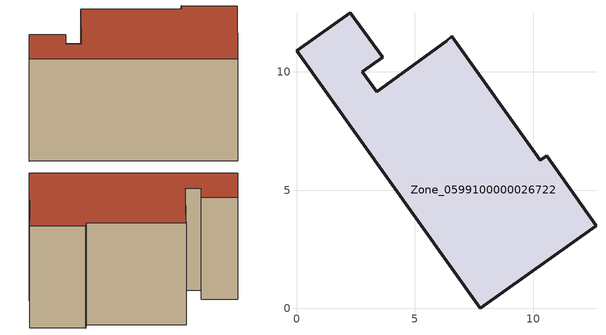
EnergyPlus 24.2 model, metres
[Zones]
Zone_0599100000026722
 floor ground (C_G): 12.66,3.5 7.76,0 0,10.88 2.28,12.51 3.64,10.62 2.79,10.01 3.4,9.16 6.33,11.29 6.57,11.5 10.3,6.27 10.58,6.45 z0
 wall outside (C_F): 10.3,6.27 6.57,11.5 6.33,11.29 3.4,9.16 2.79,10.01 3.64,10.62 2.28,12.51 0,10.88 7.76,0 12.66,3.5 10.58,6.45 10.3,6.27 z0:7.91
 roof outside (C_R): 12.66,3.5 10.58,6.45 10.3,6.27 6.57,11.5 6.33,11.29 3.4,9.16 2.79,10.01 3.64,10.62 2.28,12.51 0,10.88 7.76,0 z7.91
[BUILDING]
Pand.0599100000026722: North Axis=0; Terrain=City; Loads Convergence Tolerance Value=0.04; Temperature Convergence Tolerance Value=0.4; Solar Distribution=FullExterior; Maximum Number of Warmup Days=25; Minimum Number of Warmup Days=1
[Site:Location]
Rotterdam.The.Hague.AP_ZH_NLD Design_Conditions: Latitude=51.96; Longitude=4.45; Time Zone=1; Elevation=-4.5
[SITE:GROUNDTEMPERATURE:BUILDINGSURFACE]
18, 18, 18, 18, 18, 18, 18, 18, 18, 18, 18, 18
[MATERIAL] Thermal Absorptance=0.9; Solar Absorptance=0.7; Visible Absorptance=0.7
Name | Roughness | Thickness | Conductivity | Density | Specific Heat
G.TI.1975-1991 | MediumSmooth | 0.15 | 0.288461 | 540 | 1210
F.TI.1975-1991 | Rough | 0.3 | 0.230769 | 1920 | 840
R.TI.1975-1991 | MediumRough | 0.2 | 0.153846 | 1500 | 1000
[CONSTRUCTION]
C_G: G.TI.1975-1991
C_F: F.TI.1975-1991
C_R: R.TI.1975-1991
[ZONE]
Zone_0599100000026722: Type=1; Multiplier=1; Ceiling Height=Autocalculate; Volume=Autocalculate; Floor Area=autocalculate; Part of Total Floor Area=Yes
[ZONEINFILTRATION:DESIGNFLOWRATE]
Infil_Zone_0599100000026722: Zone or ZoneList or Space or SpaceList=Zone_0599100000026722; Schedule=AlwaysOn; Design Flow Rate Calculation Method=Flow/Area; Flow Rate per Floor Area=0.003; Constant Term Coefficient=1; Temperature Term Coefficient=0; Velocity Term Coefficient=0; Velocity Squared Term Coefficient=0
[HVACTEMPLATE:ZONE:IDEALLOADSAIRSYSTEM]
Zone_0599100000026722: Maximum Heating Supply Air Temperature=50; Minimum Cooling Supply Air Temperature=13; Maximum Heating Supply Air Humidity Ratio=0.0156; Minimum Cooling Supply Air Humidity Ratio=0.0077; Heating Limit=NoLimit; Cooling Limit=NoLimit; Dehumidification Control Type=ConstantSensibleHeatRatio; Cooling Sensible Heat Ratio=0.7; Dehumidification Setpoint=60; Humidification Control Type=None; Humidification Setpoint=30; Outdoor Air Method=None; Outdoor Air Flow Rate per Person=0.00944; Outdoor Air Flow Rate per Zone Floor Area=0; Outdoor Air Flow Rate per Zone=0; Demand Controlled Ventilation Type=None; Outdoor Air Economizer Type=NoEconomizer; Heat Recovery Type=None; Sensible Heat Recovery Effectiveness=0.7; Latent Heat Recovery Effectiveness=0.65
[ZONECONTROL:THERMOSTAT]
ThermostatControl_Zone_0599100000026722: Zone or ZoneList=Zone_0599100000026722; Control Type Schedule=DualSetpointControlType; Control 1=Thermostat_Zone_0599100000026722; Temperature Difference Between Cutout And Setpoint=0
[THERMOSTATSETPOINT:DUALSETPOINT]
Thermostat_Zone_0599100000026722: Heating Setpoint Temperature Schedule=HeatingSetpoint_Zone_0599100000026722; Cooling Setpoint Temperature Schedule=CoolingSetpoint_Zone_0599100000026722
[SCHEDULE:COMPACT]
HeatingSetpoint_Zone_0599100000026722: Through: 12/31, For: AllDays, Until: 24:00, 21
CoolingSetpoint_Zone_0599100000026722: Through: 12/31, For: AllDays, Until: 24:00, 24
DualSetpointControlType: Through: 12/31, For: AllDays, Until: 24:00, 4
AlwaysOn: Through: 12/31, For: AllDays, Until: 24:00, 1
